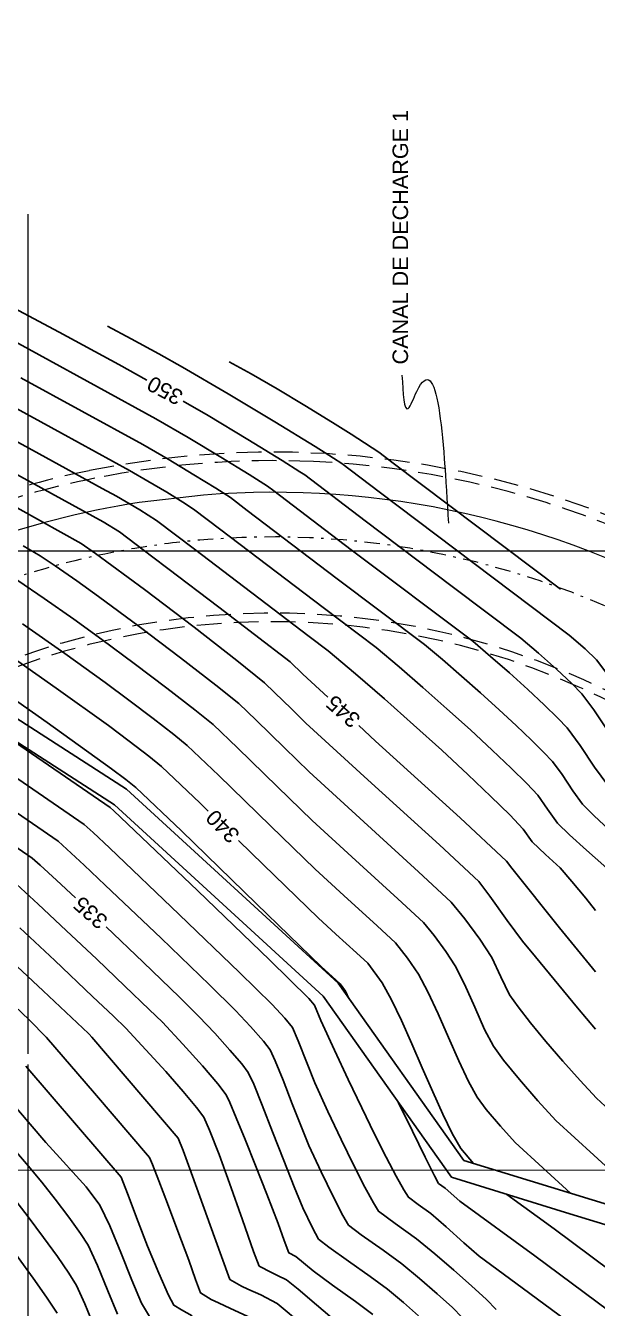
# Model space of a CAD drawing. Extents: x -3306 to 128006, y 43119 to 174431.
# Drawn here: x 62399.9 to 62423, y 108719.4 to 108771.2 of the extents above; entities that cross this region are included whole.
import ezdxf
from ezdxf.enums import TextEntityAlignment as Align

# ---------------------------------------------------------------- set-up
doc = ezdxf.new("R2010")
doc.units = 0
doc.header["$MEASUREMENT"] = 0
doc.linetypes.add('TRATTEGGIATA', pattern=[0.75, 0.5, -0.25])
doc.linetypes.add('TRATTOPUNTO2', pattern=[0.5, 0.25, -0.125, 0, -0.125])
for name, color, linetype in [('coordinate', 2, 'Continuous'), ('curve livello 1m', 2, 'Continuous'), ('curve livello 5m', 7, 'Continuous'), ('LIN010CO', 2, 'Continuous'), ('LIN018CO', 6, 'Continuous'), ('LIN025CO', 7, 'Continuous'), ('Strade', 7, 'Continuous')]:
    doc.layers.add(name, color=color, linetype=linetype)
doc.styles.add('ARIAL', font='arial.ttf')

msp = doc.modelspace()

# ---------------------------------------------------------------- linework, layer by layer
at = {"layer": 'coordinate', "linetype": 'Continuous', "lineweight": 0}
for p, q in [((62400, 108763.603), (62400, 108729.689)), ((62346.766, 108750), (62490.266, 108750)), ((62404.868, 108750), (62406.637, 108750)), ((62400, 108729.257), (62400, 108626.219)), ((62378.006, 108725), (62490.266, 108724.969))]:
    msp.add_line(p, q, dxfattribs=at)
at = {"layer": 'curve livello 1m', "flags": 128}
for points in [[(62388.748, 108762.317), (62389.202, 108761.986), (62390.002, 108761.475), (62390.654, 108761.144), (62390.654, 108761.144), (62391.215, 108761.066), (62392.054, 108760.445), (62395.082, 108758.203), (62399.134, 108755.981), (62401.367, 108754.761)], [(62387.578, 108761.456), (62387.906, 108761.165), (62388.517, 108760.721), (62389.024, 108760.438), (62389.024, 108760.438), (62389.711, 108760.344), (62390.395, 108760.249), (62390.395, 108760.249), (62392.447, 108758.73), (62394.6, 108757.136), (62400.464, 108753.92), (62403.007, 108752.53)], [(62409.938, 108752.428), (62409.692, 108752.615), (62408.944, 108753.095), (62407.801, 108753.795), (62406.477, 108754.588), (62405.182, 108755.344), (62398.086, 108759.222)], [(62412.021, 108753.96), (62411.618, 108754.219), (62409.987, 108755.218), (62408.096, 108756.35), (62406.247, 108757.43), (62405.3, 108757.963), (62404.178, 108758.576), (62403.218, 108759.086)], [(62413.061, 108754.725), (62412.315, 108755.196), (62411.2, 108755.88), (62410.078, 108756.55), (62409.031, 108757.157), (62408.144, 108757.648)], [(62399.726, 108756.992), (62404.649, 108754.301), (62405.667, 108753.706), (62406.708, 108753.083), (62407.606, 108752.533), (62408.195, 108752.155), (62408.195, 108752.155), (62408.87, 108751.642)], [(62401.367, 108754.761), (62404.117, 108753.258), (62404.858, 108752.825), (62405.615, 108752.372), (62406.269, 108751.971), (62406.698, 108751.696), (62406.698, 108751.696), (62407.802, 108750.857)], [(62421.527, 108748.459), (62414.761, 108753.554), (62414.185, 108753.992), (62413.338, 108754.55), (62413.061, 108754.725)], [(62423.438, 108745), (62422.975, 108745.596), (62422.515, 108746.042), (62421.873, 108746.605), (62414.197, 108752.386), (62412.687, 108753.533), (62412.021, 108753.96)], [(62403.007, 108752.53), (62403.584, 108752.215), (62404.523, 108751.66), (62405.2, 108751.237), (62405.2, 108751.237), (62406.734, 108750.071)], [(62423.436, 108740.541), (62422.903, 108741.265), (62422.319, 108742.146), (62421.79, 108742.862), (62421.418, 108743.251), (62420.87, 108743.782), (62420.199, 108744.405), (62419.458, 108745.074), (62418.7, 108745.739), (62417.978, 108746.351), (62413.068, 108750.049), (62409.938, 108752.428)], [(62422.939, 108730.684), (62422.215, 108731.548), (62420.513, 108733.599), (62419.994, 108734.239), (62419.376, 108735.076), (62418.67, 108736.054), (62418.226, 108736.644), (62416.631, 108738.13), (62413.736, 108740.76), (62411.242, 108743.05), (62410.653, 108743.618), (62409.975, 108744.281), (62409.56, 108744.677), (62408.445, 108745.581), (62406.722, 108746.916), (62404.712, 108748.439), (62402.735, 108749.903), (62402.156, 108750.304), (62398.856, 108752.139)], [(62408.87, 108751.642), (62412.503, 108748.881), (62416.031, 108746.224), (62416.757, 108745.611), (62417.522, 108744.948), (62418.293, 108744.264), (62419.041, 108743.587), (62419.736, 108742.944), (62420.347, 108742.362), (62420.844, 108741.87), (62421.197, 108741.496), (62421.197, 108741.496), (62421.589, 108740.965), (62422.022, 108740.312), (62422.417, 108739.775), (62422.417, 108739.775), (62422.872, 108739.312), (62423.497, 108738.736)], [(62407.802, 108750.857), (62411.939, 108747.713), (62414.083, 108746.098), (62415.001, 108745.323), (62415.965, 108744.487), (62416.938, 108743.624), (62417.883, 108742.769), (62418.76, 108741.957), (62419.531, 108741.223), (62420.159, 108740.602), (62420.604, 108740.129), (62420.604, 108740.129), (62421, 108739.571), (62421.398, 108739.01), (62421.398, 108739.01), (62421.887, 108738.528), (62422.568, 108737.918), (62423.273, 108737.29), (62423.367, 108737.2)], [(62423.681, 108727.249), (62422.979, 108727.894), (62422.315, 108728.608), (62421.618, 108729.391), (62420.936, 108730.187), (62420.318, 108730.936), (62419.813, 108731.582), (62419.47, 108732.065), (62419.118, 108732.801), (62418.75, 108733.581), (62418.265, 108734.316), (62417.656, 108735.144), (62417.105, 108735.818), (62415.794, 108737.039), (62413.415, 108739.201), (62411.366, 108741.082), (62410.371, 108742.043), (62409.223, 108743.163), (62408.522, 108743.832), (62407.598, 108744.581), (62406.171, 108745.688), (62404.505, 108746.95), (62402.865, 108748.163), (62401.988, 108748.79), (62401.115, 108749.397), (62400.506, 108749.801), (62399.822, 108750.207)], [(62406.734, 108750.071), (62411.374, 108746.545), (62412.136, 108745.971), (62413.244, 108745.035), (62414.409, 108744.025), (62415.584, 108742.983), (62416.725, 108741.95), (62417.784, 108740.97), (62418.715, 108740.083), (62419.473, 108739.334), (62420.011, 108738.763), (62420.011, 108738.763), (62420.379, 108738.244), (62420.922, 108737.738), (62421.506, 108737.198), (62421.506, 108737.198), (62421.986, 108736.653), (62422.542, 108735.976), (62422.939, 108735.476)], [(62425.867, 108722.85), (62422.868, 108725.589), (62421.337, 108726.997), (62420.61, 108727.789), (62419.867, 108728.647), (62419.228, 108729.43), (62418.812, 108729.999), (62418.46, 108730.67), (62418.059, 108731.572), (62417.649, 108732.499), (62417.272, 108733.24), (62416.892, 108733.816), (62416.415, 108734.464), (62415.984, 108734.992), (62414.958, 108735.949), (62413.095, 108737.641), (62411.49, 108739.114), (62410.088, 108740.468), (62408.472, 108742.045), (62407.485, 108742.987), (62406.752, 108743.581), (62405.619, 108744.46), (62404.297, 108745.461), (62402.996, 108746.423), (62401.86, 108747.24), (62400.661, 108748.081), (62399.595, 108748.812)], [(62421.922, 108724.052), (62419.695, 108726.1), (62419.098, 108726.757), (62418.527, 108727.436), (62418.154, 108727.932), (62417.807, 108728.562), (62417.416, 108729.398), (62417, 108730.344), (62416.579, 108731.306), (62416.171, 108732.189), (62415.794, 108732.9), (62415.349, 108733.552), (62414.863, 108734.166), (62414.121, 108734.858), (62412.774, 108736.082), (62411.614, 108737.147), (62409.805, 108738.892), (62407.721, 108740.927), (62406.447, 108742.142), (62405.905, 108742.581), (62405.067, 108743.231), (62404.089, 108743.972), (62403.127, 108744.684), (62401.502, 108745.852), (62399.788, 108747.055)], [(62418.927, 108719.359), (62418.533, 108719.754), (62417.935, 108720.306), (62417.213, 108720.946), (62416.443, 108721.605), (62415.702, 108722.215), (62414.838, 108722.836), (62414.173, 108723.327), (62413.964, 108723.658), (62413.619, 108724.298), (62413.175, 108725.175), (62412.667, 108726.217), (62412.131, 108727.352), (62411.602, 108728.508), (62411.283, 108729.292), (62410.927, 108730.207), (62410.695, 108730.75), (62410.391, 108731.119), (62409.879, 108731.678), (62408.56, 108732.976), (62406.124, 108735.319), (62403.302, 108738.003), (62402.641, 108738.624), (62402.281, 108738.954), (62392.545, 108745.64)], [(62412.978, 108731.925), (62412.838, 108732.219), (62412.621, 108732.515), (62412.296, 108732.814), (62411.861, 108733.211), (62409.24, 108735.742), (62406.218, 108738.691), (62404.373, 108740.451), (62403.964, 108740.774), (62403.389, 108741.205), (62400.786, 108743.075), (62398.041, 108745.001)], [(62417.557, 108719.036), (62417.158, 108719.43), (62416.542, 108719.99), (62415.824, 108720.612), (62415.118, 108721.196), (62414.359, 108721.75), (62413.468, 108722.374), (62412.96, 108722.764), (62412.732, 108723.148), (62412.34, 108723.914), (62411.858, 108724.911), (62411.361, 108725.987), (62411.054, 108726.721), (62410.686, 108727.66), (62410.315, 108728.617), (62410.001, 108729.407), (62409.801, 108729.844), (62409.519, 108730.201), (62409, 108730.791), (62408.399, 108731.439), (62407.342, 108732.478), (62405.392, 108734.354), (62403.133, 108736.504), (62402.284, 108737.302), (62401.579, 108737.958), (62401.229, 108738.275), (62393.307, 108743.715)], [(62422.906, 108718.061), (62419.723, 108720.422), (62418.238, 108721.505), (62417.618, 108722.045), (62416.903, 108722.697), (62416.286, 108723.234), (62415.777, 108723.6), (62415.385, 108723.889), (62415.189, 108724.187), (62414.881, 108724.739), (62414.481, 108725.503), (62414.011, 108726.436), (62413.492, 108727.497), (62412.943, 108728.644), (62412.387, 108729.835), (62411.843, 108731.028), (62411.589, 108731.657), (62411.36, 108731.918), (62409.777, 108733.475), (62406.856, 108736.284), (62403.472, 108739.503), (62403.333, 108739.633), (62398.337, 108743.063)], [(62408.898, 108720.18), (62408.637, 108720.298), (62408.165, 108720.57), (62407.545, 108722.279), (62406.663, 108724.74), (62406.274, 108725.775), (62406.075, 108726.283), (62402.584, 108730.36), (62402.478, 108730.481), (62402.453, 108730.505), (62400.622, 108732.23), (62398.936, 108733.805), (62397.651, 108734.995), (62397.02, 108735.56), (62396.354, 108736.017), (62393.652, 108737.82), (62388.302, 108741.359), (62387.506, 108741.805), (62386.786, 108742.068), (62386.029, 108742.296)], [(62399.55, 108736.536), (62400.418, 108735.733), (62401.556, 108734.669), (62402.793, 108733.504), (62402.793, 108733.504), (62403.928, 108732.424), (62404.908, 108731.482), (62405.439, 108730.96), (62405.439, 108730.96), (62406.269, 108730.071), (62407.055, 108729.195), (62407.677, 108728.469), (62408.014, 108728.03), (62408.014, 108728.03), (62408.16, 108727.723), (62408.427, 108727.095), (62408.786, 108726.219), (62409.207, 108725.168), (62409.66, 108724.013), (62410.118, 108722.827), (62410.118, 108722.827), (62410.365, 108722.137), (62410.543, 108721.648), (62410.543, 108721.648), (62410.831, 108721.503), (62411.532, 108720.915), (62412.313, 108720.342), (62413.237, 108719.685), (62413.949, 108719.159)], [(62410.085, 108720.734), (62409.844, 108720.853), (62409.354, 108721.109), (62409.127, 108721.694), (62408.673, 108722.977), (62408.153, 108724.454), (62407.729, 108725.618), (62407.344, 108726.599), (62407.121, 108727.123), (62406.823, 108727.521), (62406.281, 108728.165), (62405.573, 108728.971), (62404.773, 108729.851), (62403.958, 108730.72), (62403.462, 108731.204), (62402.623, 108732.004), (62401.089, 108733.449), (62399.677, 108734.769)], [(62392.745, 108733.851), (62392.83, 108733.788), (62394.088, 108732.827), (62395.204, 108731.952), (62396.045, 108731.267), (62396.045, 108731.267), (62396.702, 108730.675), (62397.316, 108730.077), (62397.316, 108730.077), (62398.168, 108729.099), (62399.54, 108727.488), (62400.731, 108726.105), (62400.731, 108726.105), (62401.298, 108725.479), (62401.959, 108724.757), (62402.363, 108724.307), (62402.363, 108724.307), (62402.907, 108723.564), (62403.314, 108722.731), (62403.76, 108721.654), (62404.203, 108720.545), (62404.602, 108719.614), (62404.914, 108719.072)], [(62388.914, 108731.906), (62389.472, 108731.474), (62390.425, 108730.726), (62390.425, 108730.726), (62391.677, 108729.731), (62392.893, 108728.754), (62393.958, 108727.889), (62394.759, 108727.228), (62395.181, 108726.865), (62395.181, 108726.865), (62395.717, 108726.316), (62396.388, 108725.576), (62396.994, 108724.867), (62396.994, 108724.867), (62397.627, 108724.078), (62398.293, 108723.222), (62398.965, 108722.336), (62399.618, 108721.456), (62400.225, 108720.618), (62400.758, 108719.858), (62401.193, 108719.211)], [(62399.174, 108731.904), (62400.056, 108731.054), (62400.76, 108730.345), (62400.76, 108730.345), (62402.698, 108728.091), (62404.926, 108725.49), (62405.041, 108725.213), (62405.294, 108724.56), (62405.647, 108723.631), (62406.063, 108722.525), (62406.503, 108721.342), (62406.503, 108721.342), (62406.781, 108720.568), (62406.976, 108720.03), (62406.976, 108720.03), (62407.415, 108719.758), (62407.703, 108719.623)], [(62426.996, 108716.693), (62420.494, 108721.517), (62417.461, 108723.73), (62416.87, 108724.253), (62416.598, 108724.451), (62416.435, 108724.761), (62416.058, 108725.514), (62415.543, 108726.557), (62414.968, 108727.736)], [(62399.231, 108726.073), (62399.946, 108725.245), (62400.573, 108724.494), (62400.573, 108724.494), (62401.111, 108723.813), (62401.659, 108723.082), (62402.131, 108722.421), (62402.439, 108721.948), (62402.439, 108721.948), (62402.822, 108721.139), (62403.239, 108720.11), (62403.629, 108719.165)], [(62399.386, 108723.925), (62400.019, 108723.101), (62400.639, 108722.269), (62401.2, 108721.49), (62401.659, 108720.824), (62401.971, 108720.331), (62401.971, 108720.331), (62402.312, 108719.584), (62402.668, 108718.699)], [(62413.264, 108718.213), (62413.137, 108718.305), (62412.475, 108718.852), (62411.665, 108719.547), (62410.92, 108720.183), (62410.455, 108720.552), (62410.085, 108720.734)], [(62415.843, 108714.588), (62415.57, 108714.841), (62414.641, 108715.706), (62413.884, 108716.396), (62412.211, 108717.816), (62410.08, 108719.602), (62409.421, 108719.942), (62408.898, 108720.18)], [(62407.703, 108719.623), (62408.191, 108719.396), (62409.041, 108719.006), (62409.704, 108718.651), (62409.704, 108718.651), (62410.171, 108718.26)]]:
    msp.add_lwpolyline(points, dxfattribs=at)
at = {"layer": 'curve livello 1m', "lineweight": 0}
msp.add_circle((62350, 108775), 65655.947, dxfattribs=at)
at = {"layer": 'curve livello 5m', "flags": 128}
for points in [[(62404.806, 108756.898), (62403.682, 108757.529), (62401.275, 108758.844), (62399.217, 108759.938)], [(62405.048, 108749.755), (62403.703, 108750.778), (62403.052, 108751.172), (62401.794, 108751.859), (62394.118, 108756.068), (62390.247, 108758.935), (62392.812, 108757.035)], [(62410.99, 108753.202), (62410.281, 108753.657), (62408.894, 108754.507), (62407.286, 108755.469), (62406.281, 108756.056)], [(62417.148, 108748.569), (62413.632, 108751.218), (62411.19, 108753.074), (62410.99, 108753.202)], [(62405.666, 108749.286), (62405.048, 108749.755)], [(62412.12, 108744.098), (62411.119, 108745.017), (62410.597, 108745.522), (62407.719, 108747.725), (62405.666, 108749.286)], [(62423.416, 108742.773), (62422.87, 108743.588), (62422.383, 108744.229), (62421.978, 108744.641), (62421.357, 108745.224), (62420.635, 108745.871), (62419.926, 108746.478), (62419.926, 108746.478), (62417.148, 108748.569)], [(62407.296, 108739.49), (62406.97, 108739.809), (62405.41, 108741.297), (62404.894, 108741.711), (62404.097, 108742.321), (62403.258, 108742.944), (62401.144, 108744.463), (62398.915, 108746.028), (62395.556, 108748.292)], [(62401.924, 108735.981), (62401.159, 108736.697), (62400.5, 108737.306), (62400.176, 108737.596), (62394.995, 108741.155), (62393.753, 108742.127), (62392.891, 108742.687), (62392.164, 108743.062)], [(62422.939, 108733.002), (62421.489, 108734.775), (62419.558, 108737.182), (62419.347, 108737.47), (62417.468, 108739.221), (62414.056, 108742.32), (62413.376, 108742.945)], [(62418.005, 108725.26), (62417.496, 108725.865), (62417.152, 108726.471), (62416.77, 108727.251), (62416.363, 108728.15), (62415.941, 108729.115), (62415.515, 108730.092), (62415.095, 108731.028), (62414.692, 108731.868), (62414.316, 108732.559), (62413.742, 108733.341), (62413.284, 108733.767), (62412.453, 108734.522), (62411.738, 108735.179), (62409.523, 108737.317), (62408.511, 108738.304)], [(62415.79, 108719.098), (62415.177, 108719.64), (62414.533, 108720.178), (62413.841, 108720.69), (62412.959, 108721.309), (62412.167, 108721.868), (62411.747, 108722.202), (62411.504, 108722.653), (62411.12, 108723.467), (62410.766, 108724.307), (62410.341, 108725.38), (62409.895, 108726.532), (62409.475, 108727.61), (62409.13, 108728.463), (62408.908, 108728.937), (62408.648, 108729.276), (62408.167, 108729.836), (62407.56, 108730.513), (62406.919, 108731.199), (62406.125, 108731.98), (62404.66, 108733.389), (62403.165, 108734.811)], [(62399.917, 108729.189), (62402.951, 108725.66), (62403.776, 108724.697), (62404.035, 108724.047), (62404.458, 108722.901), (62404.834, 108721.914), (62405.298, 108720.821), (62405.692, 108719.939), (62405.898, 108719.533), (62405.898, 108719.533), (62406.209, 108719.344), (62406.638, 108719.105)], [(62427.811, 108717.782), (62424.288, 108720.37), (62421.266, 108722.612), (62419.353, 108724.007)]]:
    msp.add_lwpolyline(points, dxfattribs=at)
at = {"layer": 'LIN010CO', "linetype": 'TRATTOPUNTO2', "lineweight": 0, "ltscale": 2.5, "flags": 128}
msp.add_lwpolyline([(62428.07, 108745.249, 0.16354), (62407.272, 108750.467, 0.018937), (62404.742, 108750.171, 0.0493), (62398.331, 108748.517), (62390.97, 108745.82)], format="xyb", dxfattribs=at)
at = {"layer": 'LIN018CO', "lineweight": 0, "flags": 128}
msp.add_lwpolyline([(62447.598, 108711.706), (62446.404, 108716.715), (62444.394, 108725.15), (62444.107, 108726.271, 0.049198), (62441.62, 108732.772, 0.305632), (62407.096, 108752.259), (62404.5, 108751.955, 0.049544), (62397.712, 108750.207), (62390.351, 108747.51), (62382.069, 108744.477)], format="xyb", dxfattribs=at)
at = {"layer": 'LIN018CO', "lineweight": 0}
msp.add_spline([(62415.119, 108757.11), (62415.367, 108755.758), (62415.719, 108756.45), (62416.996, 108751.119)], degree=3, dxfattribs=at)
at = {"layer": 'LIN025CO', "linetype": 'TRATTEGGIATA', "lineweight": 0, "ltscale": 2, "flags": 128}
for points in [[(62424.072, 108751.183, 0.149484), (62402.482, 108753.244)], [(62402.482, 108753.244, 0.037397), (62397.153, 108751.733), (62389.792, 108749.036)]]:
    msp.add_lwpolyline(points, format="xyb", dxfattribs=at)
at = {"layer": 'LIN025CO', "linetype": 'TRATTEGGIATA', "lineweight": 0, "ltscale": 2}
for radius, start, end in [(36.736, 87.4372, 101.3026), (36.736, 67.5438, 87.4372), (36.736, 101.3026, 110.1181), (30.576, 48.2285, 110.1181), (30.231, 48.4608, 110.1181)]:
    msp.add_arc((62409.908, 108716.914), radius, start, end, dxfattribs=at)
at = {"layer": 'Strade', "linetype": 'Continuous', "flags": 128}
for points in [[(62447.16, 108707.212), (62442.45, 108712.599), (62435.509, 108718.13), (62428.3, 108722.109), (62421.967, 108724.038), (62417.62, 108725.379), (62412.54, 108732.543), (62403.989, 108740.376), (62392.376, 108747.853), (62385.793, 108752.382), (62380.536, 108756.277)], [(62446.513, 108706.736), (62441.895, 108712.018), (62435.063, 108717.462), (62427.987, 108721.368), (62421.732, 108723.273), (62417.124, 108724.695), (62411.937, 108732.011), (62403.499, 108739.74), (62391.933, 108747.187), (62385.328, 108751.731), (62379.862, 108755.781)]]:
    msp.add_lwpolyline(points, dxfattribs=at)

# ---------------------------------------------------------------- texts
at = {"layer": 'coordinate', "color": 1, "style": 'ARIAL'}
for s, rotation, p in [('CANAL DE DECHARGE 1', 90, (62415.365, 108767.82)), ('350', 151.7957, (62405.048, 108757.1)), ('345', 138.7609, (62412.4, 108744.229)), ('340', 134.9478, (62407.581, 108739.607)), ('335', 138.6322, (62402.194, 108736.099))]:
    msp.add_text(s, height=0.625, rotation=rotation, dxfattribs=at).set_placement(p, align=Align.RIGHT)

doc.saveas('drawing.dxf')
